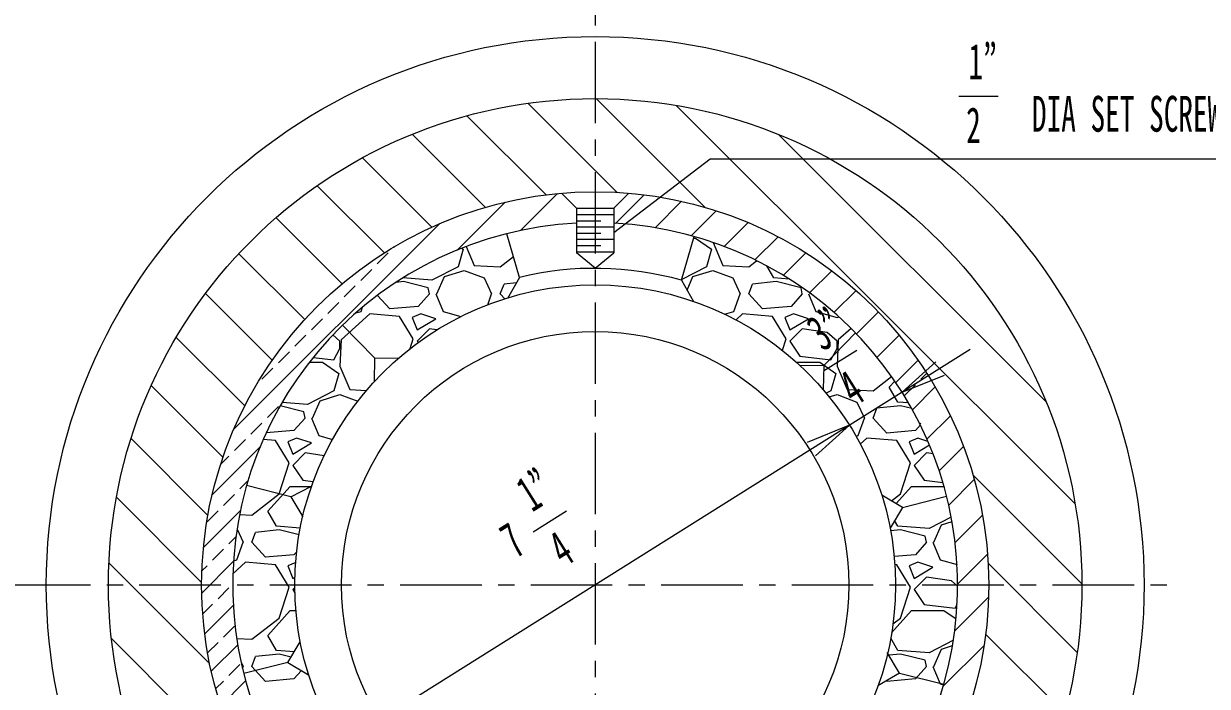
# Model space of a CAD drawing. Units: millimetres, scale not verified. Extents: x -4089 to 4089, y -2931 to 2931.
# Drawn here: x -1693 to -967, y -2382 to -1975 of the extents above; entities that cross this region are included whole.
import ezdxf
from ezdxf.enums import TextEntityAlignment as Align

# ---------------------------------------------------------------- set-up
doc = ezdxf.new("R2010")
doc.units = ezdxf.units.MM
doc.header["$LTSCALE"] = 10
doc.linetypes.add('CHAIN1', pattern=[8, 5, -1, 1, -1])
for name, color, linetype, lineweight in [('0-0_0', 3, 'Continuous', 18), ('0-1_芯', 4, 'CHAIN1', 18), ('0-2_寸法', 2, 'Continuous', 18)]:
    doc.layers.add(name, color=color, linetype=linetype, lineweight=lineweight)
doc.styles.add('ＭＳ ゴシック', font='')
doc.styles.get('ＭＳ ゴシック').set_extended_font_data('MS Gothic')

msp = doc.modelspace()

# ---------------------------------------------------------------- linework, layer by layer
at = {"layer": '0-0_0'}
for p, q in [((-1329.15, -2078.78), (-1383.79, -2024.15)), ((-1275.01, -2088.02), (-1341.77, -2021.27)), ((-1372.53, -2080.3), (-1421.03, -2031.81)), ((-1048.13, -2270), (-1292.7, -2025.44)), ((-1409.74, -2088), (-1454.59, -2043.15)), ((-1065.95, -2207.28), (-1229.98, -2043.26)), ((-1442.49, -2100.15), (-1485.07, -2057.57)), ((-1471.62, -2115.92), (-1512.83, -2074.71)), ((-1388.15, -2102.22), (-1365.44, -2079.52)), ((-1353.84, -2088.58), (-1363.11, -2079.31)), ((-1329.86, -2097.82), (-1312.34, -2080.3)), ((-1427.1, -2114.24), (-1397.7, -2084.84)), ((-1353.84, -2088.58), (-1353.84, -2115.82)), ((-1330.98, -2088.58), (-1330.98, -2115.82)), ((-1305.63, -2100.53), (-1289.41, -2084.31)), ((-1283.56, -2105.4), (-1268.26, -2090.09)), ((-1497.55, -2134.9), (-1538.08, -2094.36)), ((-1353.84, -2092.39), (-1330.98, -2092.39)), ((-1353.84, -2096.2), (-1338.94, -2096.2)), ((-1263.26, -2112.04), (-1248.61, -2097.39)), ((-1564, -2224.19), (-1437.94, -2098.13)), ((-1388.88, -2131.04), (-1396.5, -2104.16)), ((-1353.84, -2100.01), (-1330.98, -2100.01)), ((-1353.84, -2103.82), (-1338.94, -2103.82)), ((-1421.5, -2112.01), (-1416.6, -2123.65)), ((-1353.84, -2107.63), (-1330.98, -2107.63)), ((-1353.84, -2111.44), (-1338.94, -2111.44)), ((-1289.41, -2132.77), (-1281.79, -2105.89)), ((-1282.07, -2106.88), (-1280.96, -2106.88)), ((-1280.96, -2106.88), (-1271.06, -2113.74)), ((-1270.14, -2109.55), (-1264.2, -2123.65)), ((-1244.48, -2120.2), (-1230.31, -2106.03)), ((-1520.47, -2156.87), (-1560.92, -2116.43)), ((-1476.02, -2122.74), (-1469.29, -2116.01)), ((-1465.92, -2112.64), (-1465.38, -2112.1)), ((-1423.46, -2113.74), (-1426.51, -2124.41)), ((-1424.35, -2113.12), (-1423.46, -2113.74)), ((-1400.6, -2124.41), (-1392.53, -2118.17)), ((-1353.84, -2115.25), (-1330.98, -2115.25)), ((-1342.41, -2125.41), (-1353.84, -2115.82)), ((-1342.41, -2125.41), (-1330.98, -2115.82)), ((-1271.06, -2113.74), (-1274.11, -2124.41)), ((-1227.08, -2129.74), (-1213.24, -2115.9)), ((-1486.12, -2132.85), (-1479.39, -2126.11)), ((-1426.51, -2124.41), (-1442.51, -2132.79)), ((-1416.6, -2123.65), (-1400.6, -2124.41)), ((-1274.11, -2124.41), (-1289.29, -2132.37)), ((-1264.2, -2123.65), (-1248.2, -2124.41)), ((-1248.2, -2124.41), (-1243.43, -2120.73)), ((-1232.96, -2131.27), (-1237.24, -2123.93)), ((-1460.03, -2133.55), (-1464.54, -2134.03)), ((-1442.51, -2132.79), (-1460.38, -2131.36)), ((-1444.79, -2137.36), (-1460.03, -2133.55)), ((-1439.46, -2141.17), (-1434.89, -2130.51)), ((-1434.89, -2130.51), (-1422.7, -2126.7)), ((-1422.7, -2126.7), (-1410.5, -2131.27)), ((-1410.5, -2131.27), (-1405.93, -2141.17)), ((-1388.88, -2131.04), (-1396.09, -2143.96)), ((-1289.41, -2132.77), (-1282.2, -2145.69)), ((-1286.04, -2138.81), (-1282.49, -2130.51)), ((-1282.49, -2130.51), (-1270.3, -2126.7)), ((-1270.3, -2126.7), (-1258.1, -2131.27)), ((-1258.1, -2131.27), (-1253.53, -2141.17)), ((-1231.43, -2133.55), (-1245.91, -2135.08)), ((-1223.37, -2132.04), (-1232.96, -2131.27)), ((-1216.19, -2137.36), (-1231.43, -2133.55)), ((-1210.93, -2140.53), (-1197.31, -2126.91)), ((-1540.43, -2181.82), (-1581.35, -2140.89)), ((-1496.23, -2142.95), (-1489.49, -2136.21)), ((-1444.03, -2141.17), (-1444.79, -2137.36)), ((-1400.6, -2141.17), (-1398.31, -2135.08)), ((-1390.68, -2134.28), (-1398.31, -2135.08)), ((-1248.2, -2141.17), (-1245.91, -2135.08)), ((-1215.43, -2141.17), (-1216.19, -2137.36)), ((-1210.86, -2141.17), (-1210.67, -2140.72)), ((-1195.98, -2152.52), (-1182.48, -2139.03)), ((-1506.33, -2153.05), (-1499.59, -2146.32)), ((-1468.42, -2150.32), (-1475.97, -2142.08)), ((-1444.03, -2141.17), (-1450.89, -2148.79)), ((-1440.22, -2141.17), (-1435.65, -2151.84)), ((-1408.28, -2147.75), (-1405.93, -2141.17)), ((-1397.89, -2144.12), (-1400.6, -2141.17)), ((-1257.34, -2151.84), (-1253.53, -2141.17)), ((-1239.82, -2150.32), (-1248.2, -2141.17)), ((-1215.43, -2141.17), (-1222.29, -2148.79)), ((-1211.62, -2141.17), (-1207.05, -2151.84)), ((-1480.61, -2153.37), (-1498.13, -2169.37)), ((-1489.13, -2152.78), (-1485.94, -2151.84)), ((-1485.94, -2151.84), (-1485.02, -2149.25)), ((-1462.32, -2154.89), (-1480.61, -2153.37)), ((-1450.89, -2148.79), (-1468.42, -2150.32)), ((-1453.94, -2168.61), (-1462.32, -2154.89)), ((-1449.37, -2153.37), (-1454.7, -2155.65)), ((-1440.22, -2156.41), (-1449.37, -2153.37)), ((-1435.65, -2151.84), (-1424.81, -2155.03)), ((-1263.08, -2153.53), (-1257.34, -2151.84)), ((-1252.01, -2153.37), (-1256.06, -2157.07)), ((-1233.72, -2154.89), (-1252.01, -2153.37)), ((-1222.29, -2148.79), (-1239.82, -2150.32)), ((-1225.34, -2168.61), (-1233.72, -2154.89)), ((-1220.77, -2153.37), (-1226.1, -2155.65)), ((-1211.62, -2156.41), (-1220.77, -2153.37)), ((-1207.05, -2151.84), (-1194.1, -2155.65)), ((-1194.1, -2155.65), (-1192.88, -2155.29)), ((-1182.2, -2165.68), (-1168.73, -2152.21)), ((-1516.43, -2163.16), (-1509.7, -2156.42)), ((-1477.81, -2180.35), (-1497.28, -2160.31)), ((-1454.7, -2155.65), (-1451.65, -2163.27)), ((-1451.65, -2163.27), (-1440.22, -2156.41)), ((-1444.03, -2162.51), (-1451.65, -2170.13)), ((-1439.43, -2163.2), (-1444.03, -2162.51)), ((-1226.1, -2155.65), (-1223.05, -2163.27)), ((-1223.05, -2163.27), (-1211.62, -2156.41)), ((-1215.43, -2162.51), (-1223.05, -2170.13)), ((-1200.19, -2164.8), (-1215.43, -2162.51)), ((-1185.55, -2162.26), (-1193.33, -2169.37)), ((-1557.26, -2209.88), (-1599.32, -2167.83)), ((-1526.54, -2173.26), (-1519.8, -2166.52)), ((-1498.9, -2170.13), (-1503.24, -2166.33)), ((-1498.13, -2169.37), (-1498.9, -2185.37)), ((-1455.88, -2174.68), (-1453.94, -2168.61)), ((-1227.62, -2175.73), (-1225.34, -2168.61)), ((-1202.25, -2185.14), (-1182.78, -2165.1)), ((-1194.1, -2170.13), (-1200.19, -2164.8)), ((-1193.33, -2169.37), (-1194.1, -2185.37)), ((-1169.57, -2180), (-1156.03, -2166.46)), ((-1536.64, -2183.36), (-1529.9, -2176.63)), ((-1502.71, -2181.56), (-1498.9, -2174.7)), ((-1498.9, -2174.7), (-1498.9, -2170.13)), ((-1451.65, -2170.13), (-1451.05, -2171.03)), ((-1223.05, -2170.13), (-1216.96, -2179.27)), ((-1197.91, -2181.56), (-1194.1, -2174.7)), ((-1194.1, -2174.7), (-1194.1, -2170.13)), ((-1517.7, -2183.08), (-1509.56, -2183.08)), ((-1515.29, -2180.05), (-1502.71, -2181.56)), ((-1509.56, -2183.08), (-1499.66, -2189.94)), ((-1477.81, -2180.35), (-1478.02, -2195.13)), ((-1477.81, -2180.35), (-1463.02, -2180.56)), ((-1218.95, -2183.08), (-1204.76, -2183.08)), ((-1216.96, -2179.27), (-1197.91, -2181.56)), ((-1204.76, -2183.08), (-1194.86, -2189.94)), ((-1158.12, -2195.49), (-1144.42, -2181.78)), ((-1546.74, -2193.46), (-1540.01, -2186.73)), ((-1499.66, -2189.94), (-1502.71, -2200.61)), ((-1498.9, -2185.37), (-1492.8, -2199.85)), ((-1202.25, -2185.14), (-1216.49, -2185.34)), ((-1202.25, -2185.14), (-1202.67, -2199.79)), ((-1194.86, -2189.94), (-1197.91, -2200.61)), ((-1194.1, -2185.37), (-1188, -2199.85)), ((-1172, -2200.61), (-1160.64, -2191.83)), ((-1142.63, -2193.46), (-1139.03, -2189.86)), ((-1570.65, -2241.4), (-1614.65, -2197.4)), ((-1162.09, -2198.32), (-1158.73, -2194.59)), ((-1156.76, -2207.47), (-1162.09, -2198.32)), ((-1152.73, -2203.57), (-1146, -2196.83)), ((-1147.9, -2212.2), (-1133.92, -2198.23)), ((-1502.71, -2200.61), (-1518.71, -2208.99)), ((-1511.09, -2206.71), (-1498.9, -2202.9)), ((-1498.9, -2202.9), (-1488.02, -2206.98)), ((-1492.8, -2199.85), (-1482.62, -2200.33)), ((-1197.91, -2200.61), (-1200.73, -2202.09)), ((-1198.85, -2204.38), (-1194.1, -2202.9)), ((-1194.1, -2202.9), (-1181.9, -2207.47)), ((-1188, -2199.85), (-1172, -2200.61)), ((-1543.37, -2217.04), (-1536.64, -2210.3)), ((-1520.99, -2213.56), (-1535.64, -2209.9)), ((-1518.71, -2208.99), (-1534.39, -2207.74)), ((-1520.23, -2217.37), (-1520.99, -2213.56)), ((-1515.66, -2217.37), (-1511.09, -2206.71)), ((-1181.9, -2207.47), (-1177.33, -2217.37)), ((-1172, -2217.37), (-1169.71, -2211.28)), ((-1155.23, -2209.75), (-1169.71, -2211.28)), ((-1150.29, -2207.99), (-1156.76, -2207.47)), ((-1148.29, -2211.49), (-1155.23, -2209.75)), ((-1129.16, -2206.93), (-1129.11, -2206.89)), ((-1553.48, -2227.14), (-1546.74, -2220.4)), ((-1520.23, -2217.37), (-1527.09, -2224.99)), ((-1516.42, -2217.37), (-1511.85, -2228.04)), ((-1181.14, -2228.04), (-1177.33, -2217.37)), ((-1163.62, -2226.52), (-1172, -2217.37)), ((-1143.27, -2221.04), (-1142.63, -2220.4)), ((-1138.98, -2230.22), (-1124.61, -2215.85)), ((-1527.09, -2224.99), (-1544.16, -2226.48)), ((-1511.85, -2228.04), (-1503.5, -2230.5)), ((-1182.48, -2228.44), (-1181.14, -2228.04)), ((-1146.09, -2224.99), (-1163.62, -2226.52)), ((-1143.01, -2221.57), (-1146.09, -2224.99)), ((-1579.91, -2277.04), (-1627.03, -2229.92)), ((-1577.29, -2264.42), (-1547.89, -2235.03)), ((-1563.58, -2237.24), (-1556.84, -2230.51)), ((-1538.52, -2231.09), (-1545.95, -2230.47)), ((-1530.14, -2244.81), (-1538.52, -2231.09)), ((-1525.57, -2229.57), (-1530.9, -2231.85)), ((-1530.9, -2231.85), (-1527.85, -2239.47)), ((-1527.85, -2239.47), (-1516.42, -2232.61)), ((-1516.42, -2232.61), (-1525.57, -2229.57)), ((-1175.81, -2229.57), (-1179.83, -2233.24)), ((-1157.52, -2231.09), (-1175.81, -2229.57)), ((-1149.14, -2244.81), (-1157.52, -2231.09)), ((-1144.57, -2229.57), (-1149.9, -2231.85)), ((-1149.9, -2231.85), (-1146.85, -2239.47)), ((-1146.85, -2239.47), (-1137.43, -2233.82)), ((-1138.36, -2231.63), (-1144.57, -2229.57)), ((-1131.49, -2249.67), (-1116.56, -2234.75)), ((-1572.1, -2245.76), (-1566.95, -2240.61)), ((-1520.23, -2238.71), (-1527.85, -2246.33)), ((-1508.63, -2240.45), (-1520.23, -2238.71)), ((-1139.23, -2238.71), (-1146.85, -2246.33)), ((-1135.21, -2239.31), (-1139.23, -2238.71)), ((-1536.23, -2263.86), (-1530.14, -2244.81)), ((-1527.85, -2246.33), (-1521.76, -2255.47)), ((-1155.23, -2263.86), (-1149.14, -2244.81)), ((-1146.85, -2246.33), (-1140.76, -2255.47)), ((-1560.21, -2260.82), (-1555.3, -2255.91)), ((-1521.76, -2255.47), (-1515.28, -2256.25)), ((-1140.76, -2255.47), (-1129.24, -2256.86)), ((-1125.62, -2270.75), (-1109.93, -2255.06)), ((-1043.96, -2319.07), (-1110.71, -2252.32)), ((-1570.31, -2270.92), (-1563.58, -2264.18)), ((-1529.04, -2265.62), (-1556.13, -2258.78)), ((-1553, -2276.81), (-1536.23, -2263.86)), ((-1543.09, -2274.52), (-1529.38, -2259.28)), ((-1529.38, -2259.28), (-1516.51, -2259.28)), ((-1529.04, -2265.62), (-1516.33, -2259.19)), ((-1160.75, -2268.12), (-1155.23, -2263.86)), ((-1157.88, -2269.84), (-1148.38, -2259.28)), ((-1148.38, -2259.28), (-1128.56, -2259.28)), ((-1128.56, -2259.28), (-1128.53, -2259.31)), ((-1583.71, -2318.14), (-1635.97, -2265.88)), ((-1529.04, -2265.62), (-1521.74, -2277.85)), ((-1154.01, -2272.15), (-1166.71, -2264.57)), ((-1154.01, -2272.15), (-1126.92, -2265.31)), ((-1582.61, -2296.68), (-1559.9, -2273.98)), ((-1580.42, -2281.02), (-1573.68, -2274.29)), ((-1560.41, -2276.46), (-1553, -2276.81)), ((-1537.76, -2283.67), (-1543.09, -2274.52)), ((-1154.01, -2272.15), (-1161.59, -2284.84)), ((-1124.1, -2278.06), (-1137.71, -2285.19)), ((-1121.68, -2293.75), (-1104.92, -2276.99)), ((-1562.02, -2285.58), (-1558.33, -2293.57)), ((-1536.23, -2285.95), (-1550.71, -2287.48)), ((-1523.23, -2284.83), (-1537.76, -2283.67)), ((-1523.98, -2289.02), (-1536.23, -2285.95)), ((-1155.23, -2285.95), (-1161.26, -2286.59)), ((-1156.76, -2283.67), (-1158.8, -2280.17)), ((-1137.71, -2285.19), (-1156.76, -2283.67)), ((-1139.99, -2289.76), (-1155.23, -2285.95)), ((-1134.66, -2293.57), (-1130.09, -2282.91)), ((-1130.09, -2282.91), (-1123.58, -2280.87)), ((-1566.95, -2294.49), (-1562.7, -2290.24)), ((-1553, -2293.57), (-1550.71, -2287.48)), ((-1139.23, -2293.57), (-1139.99, -2289.76)), ((-1577.05, -2304.59), (-1570.31, -2297.86)), ((-1562.14, -2304.24), (-1558.33, -2293.57)), ((-1544.62, -2302.72), (-1553, -2293.57)), ((-1525.43, -2299.35), (-1527.09, -2301.19)), ((-1139.23, -2293.57), (-1146.09, -2301.19)), ((-1135.42, -2293.57), (-1130.85, -2304.24)), ((-1578.85, -2367.9), (-1640.55, -2306.2)), ((-1583.66, -2324.68), (-1564.19, -2305.2)), ((-1583.56, -2311.1), (-1580.42, -2307.96)), ((-1556.81, -2305.77), (-1564.55, -2312.84)), ((-1564.16, -2304.84), (-1562.14, -2304.24)), ((-1538.52, -2307.29), (-1556.81, -2305.77)), ((-1527.09, -2301.19), (-1544.62, -2302.72)), ((-1530.14, -2321.01), (-1538.52, -2307.29)), ((-1526.05, -2305.97), (-1530.9, -2308.05)), ((-1146.09, -2301.19), (-1159.08, -2302.32)), ((-1157.52, -2307.29), (-1158.69, -2307.19)), ((-1149.14, -2321.01), (-1157.52, -2307.29)), ((-1144.57, -2305.77), (-1149.9, -2308.05)), ((-1135.42, -2308.81), (-1144.57, -2305.77)), ((-1130.85, -2304.24), (-1120.51, -2307.28)), ((-1120.16, -2319.17), (-1101.85, -2300.86)), ((-1046.84, -2361.09), (-1101.48, -2306.46)), ((-1530.9, -2308.05), (-1527.85, -2315.67)), ((-1527.85, -2315.67), (-1526.5, -2314.86)), ((-1149.9, -2308.05), (-1146.85, -2315.67)), ((-1146.85, -2315.67), (-1135.42, -2308.81)), ((-1139.23, -2314.91), (-1146.85, -2322.53)), ((-1123.99, -2317.2), (-1139.23, -2314.91)), ((-1573.68, -2328.17), (-1566.95, -2321.43)), ((-1536.23, -2340.06), (-1530.14, -2321.01)), ((-1526.55, -2321.23), (-1527.85, -2322.53)), ((-1155.23, -2340.06), (-1149.14, -2321.01)), ((-1120.16, -2320.55), (-1123.99, -2317.2)), ((-1527.85, -2322.53), (-1526.5, -2324.56)), ((-1146.85, -2322.53), (-1140.76, -2331.67)), ((-1121.96, -2347.9), (-1101.23, -2327.18)), ((-1583.05, -2337.54), (-1577.05, -2331.54)), ((-1581.83, -2349.79), (-1564.31, -2332.26)), ((-1543.09, -2350.72), (-1529.38, -2335.48)), ((-1529.38, -2335.48), (-1525.88, -2335.48)), ((-1160.62, -2349.09), (-1148.38, -2335.48)), ((-1148.38, -2335.48), (-1128.56, -2335.48)), ((-1140.76, -2331.67), (-1121.71, -2333.96)), ((-1128.56, -2335.48), (-1121.15, -2340.62)), ((-1121.71, -2333.96), (-1120.49, -2331.77)), ((-1553, -2353.01), (-1536.23, -2340.06)), ((-1159.82, -2343.6), (-1155.23, -2340.06)), ((-1570.31, -2351.74), (-1563.58, -2345.01)), ((-1537.76, -2359.87), (-1543.09, -2350.72)), ((-1054.5, -2398.33), (-1103, -2349.84)), ((-1551.52, -2440.14), (-1639.04, -2352.61)), ((-1580.07, -2361.49), (-1573.68, -2355.11)), ((-1577.82, -2372.72), (-1561.6, -2356.49)), ((-1562.22, -2352.57), (-1553, -2353.01)), ((-1530.81, -2367.29), (-1523.23, -2354.59)), ((-1156.76, -2359.87), (-1161.17, -2352.31)), ((-1122.75, -2353.56), (-1137.71, -2361.39)), ((-1130.09, -2359.11), (-1123.31, -2356.99)), ((-1129.05, -2381.94), (-1103.99, -2356.88)), ((-1553, -2369.77), (-1550.71, -2363.68)), ((-1536.23, -2362.15), (-1550.71, -2363.68)), ((-1526.9, -2360.74), (-1537.76, -2359.87)), ((-1528.85, -2364), (-1536.23, -2362.15)), ((-1155.78, -2373.81), (-1163.36, -2361.11)), ((-1155.23, -2362.15), (-1162.3, -2362.9)), ((-1137.71, -2361.39), (-1156.76, -2359.87)), ((-1139.99, -2365.96), (-1155.23, -2362.15)), ((-1139.23, -2369.77), (-1139.99, -2365.96)), ((-1134.66, -2369.77), (-1130.09, -2359.11)), ((-1566.95, -2375.31), (-1560.21, -2368.58)), ((-1559.54, -2367.16), (-1558.33, -2369.77)), ((-1558.71, -2370.82), (-1558.33, -2369.77)), ((-1530.81, -2367.29), (-1557.9, -2374.13)), ((-1544.62, -2378.92), (-1553, -2369.77)), ((-1530.81, -2367.29), (-1518.11, -2374.87)), ((-1522.47, -2372.26), (-1527.09, -2377.39)), ((-1139.23, -2369.77), (-1146.09, -2377.39)), ((-1135.42, -2369.77), (-1130.85, -2380.44)), ((-1575.13, -2383.5), (-1570.31, -2378.68)), ((-1572.03, -2393.87), (-1556.73, -2378.57)), ((-1527.09, -2377.39), (-1544.62, -2378.92)), ((-1155.78, -2373.81), (-1169.01, -2381.7)), ((-1163.62, -2378.92), (-1163.87, -2378.64)), ((-1146.09, -2377.39), (-1163.62, -2378.92)), ((-1155.78, -2373.81), (-1128.69, -2380.65)), ((-1130.85, -2380.44), (-1128.79, -2381.05))]:
    msp.add_line(p, q, dxfattribs=at)
msp.add_lwpolyline([(-1353.84, -2088.58), (-1330.98, -2088.58), (-1321.71, -2079.31)], dxfattribs=at)
for radius in [336.55, 298.45, 241.3, 184.15, 155.57]:
    msp.add_circle((-1342.41, -2319.72), radius, dxfattribs=at)
for centre, radius, start, end in [((-1564.66, -1998.87), 144.14, 130.22965, 176.64025), ((-1342.41, -2319.72), 222.25, 92.94794, 87.05206), ((-1342.41, -2319.72), 194.31, 74.17125, 103.83582)]:
    msp.add_arc(centre, radius, start, end, dxfattribs=at)
at = {"layer": '0-1_芯'}
for p, q in [((-1342.41, -1026.35), (-1342.41, -2674.86)), ((-1701.93, -2319.72), (-982.89, -2319.72))]:
    msp.add_line(p, q, dxfattribs=at)
at = {"layer": '0-2_寸法'}
for p, q in [((-1095.25, -2019.97), (-1119.36, -2019.97)), ((-1330.98, -2103.47), (-1271.93, -2058.17)), ((-1271.93, -2058.17), (-849.8, -2058.17)), ((-1112.55, -2175.32), (-1498.35, -2417.67)), ((-1181.93, -2175.8), (-1202.34, -2188.62)), ((-1154.21, -2201.49), (-1133.45, -2182.71)), ((-1154.21, -2201.49), (-1128.28, -2190.94)), ((-1186.48, -2221.76), (-1212.41, -2232.31)), ((-1186.48, -2221.76), (-1207.24, -2240.55)), ((-1360.05, -2274.44), (-1380.47, -2287.26))]:
    msp.add_line(p, q, dxfattribs=at)

# ---------------------------------------------------------------- texts
at = {"layer": '0-2_寸法', "style": 'ＭＳ ゴシック', "width": 0.6}
for s, p in [('1”', (-1113.59, -2016.13)), ('DIA SET SCREW 4OFF', (-1074.59, -2048.18)), ('2', (-1114.95, -2055.14))]:
    msp.add_text(s, height=21.99, dxfattribs=at).set_placement(p, align=Align.BOTTOM_LEFT)
for s, p in [('3”', (-1199.51, -2182.3)), ('4', (-1179.9, -2216.06)), ('1”', (-1377.63, -2280.95)), ('7', (-1387.71, -2309.39)), ('4', (-1358.02, -2314.7))]:
    msp.add_text(s, height=21.99, rotation=32.136, dxfattribs=at).set_placement(p, align=Align.BOTTOM_LEFT)

doc.saveas('drawing.dxf')
